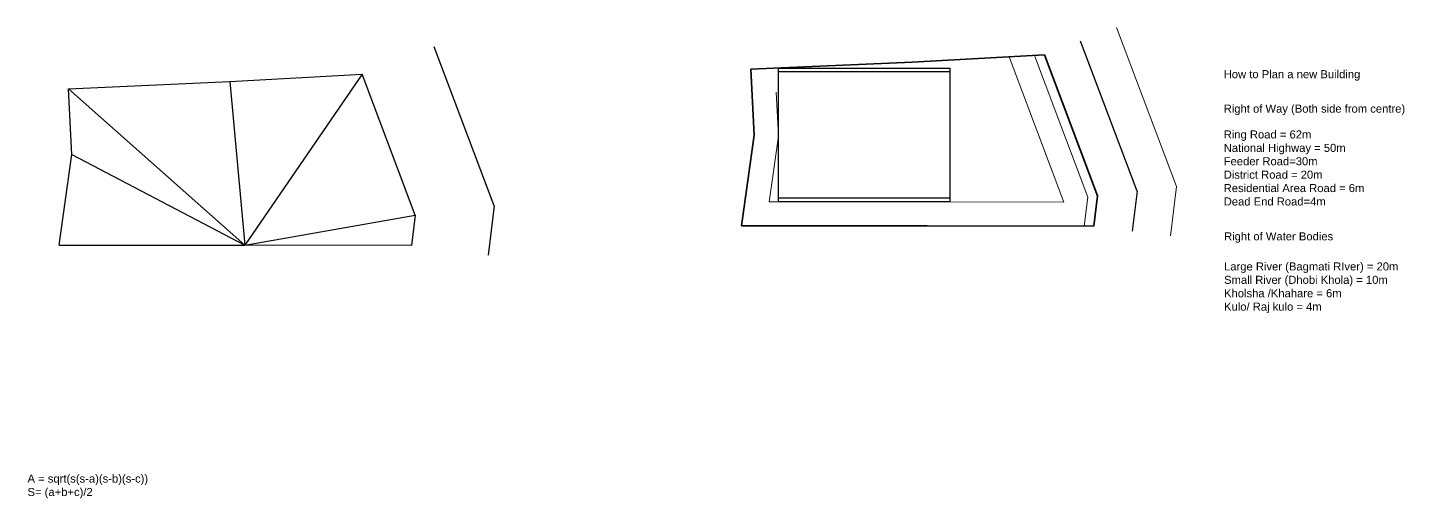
# Model space of a CAD drawing. Header units: feet. Extents: x 28652 to 66086, y -6769 to -640.
# Drawn here: x 34573 to 38001, y -2246 to -1075 of the extents above; entities that cross this region are included whole.
import ezdxf

# ---------------------------------------------------------------- set-up
doc = ezdxf.new("R2010")
doc.units = ezdxf.units.FT
doc.header["$LTSCALE"] = 50
doc.header["$MEASUREMENT"] = 0
doc.linetypes.add('CENTER', pattern=[2, 1.25, -0.25, 0.25, -0.25])
doc.linetypes.add('DASHED', pattern=[0.75, 0.5, -0.25])
for name, color, linetype, lineweight in [('Boundary', 6, 'Continuous', 35), ('Right of Way', 3, 'DASHED', 9), ('Road', 3, 'Continuous', 5), ('Setback', 2, 'DASHED', 5)]:
    doc.layers.add(name, color=color, linetype=linetype, lineweight=lineweight)
doc.layers.add('CL', color=253, linetype='CENTER')
doc.styles.get("Standard").update_dxf_attribs({"font": 'arial.ttf'})

msp = doc.modelspace()

# ---------------------------------------------------------------- linework, layer by layer
for p, q in [((35734.85, -1518.89), (35585.54, -1123.52)), ((35076.42, -1209.5), (35405.92, -1191.35)), ((35405.92, -1191.35), (35113.91, -1616.77)), ((35538.41, -1542.17), (35405.92, -1191.35)), ((36442.71, -1175.88), (36868.95, -1175.88)), ((36442.71, -1508.94), (36442.71, -1175.88)), ((36442.71, -1184.88), (36868.95, -1184.88)), ((36868.95, -1175.88), (36868.95, -1508.94)), ((34674.81, -1227.21), (35076.42, -1209.5)), ((34683.55, -1390.98), (34674.81, -1227.21)), ((34674.81, -1227.21), (35113.91, -1616.77)), ((35076.42, -1209.5), (35113.91, -1616.77)), ((34651.91, -1616.77), (34683.55, -1390.98)), ((34683.55, -1390.98), (35113.91, -1616.77)), ((36868.95, -1499.94), (36442.71, -1499.94)), ((35113.91, -1616.77), (35538.41, -1542.17)), ((35538.41, -1542.17), (35528.91, -1617.57)), ((35734.85, -1518.89), (35719.41, -1641.55)), ((36868.95, -1508.94), (36442.71, -1508.94)), ((34651.91, -1616.77), (35113.91, -1616.77)), ((35528.91, -1617.57), (35113.91, -1616.77))]:
    msp.add_line(p, q)
msp.add_lwpolyline([(36442.71, -1175.88), (36868.95, -1175.88), (36868.95, -1508.94), (36442.71, -1508.94)], close=True)
at = {"layer": 'Boundary'}
for p, q in [((36373.75, -1178.92), (36775.36, -1161.21)), ((36775.36, -1161.21), (37104.86, -1143.06)), ((37237.35, -1493.87), (37104.86, -1143.06)), ((36382.49, -1342.69), (36373.75, -1178.92)), ((36350.85, -1568.48), (36382.49, -1342.69)), ((37237.35, -1493.87), (37227.85, -1569.28)), ((36350.85, -1568.48), (36812.85, -1568.48)), ((37227.85, -1569.28), (36812.85, -1568.48))]:
    msp.add_line(p, q, dxfattribs=at)
at = {"layer": 'CL', "ltscale": 25}
for q in [(37194.67, -1109.14), (37323.1, -1581.27)]:
    msp.add_line((37335.57, -1482.24), q, dxfattribs=at)
at = {"layer": 'Right of Way', "ltscale": 25}
for q in [(37079.73, -1144.44), (37203.67, -1569.23)]:
    msp.add_line((37212.79, -1496.78), q, dxfattribs=at)
at = {"layer": 'Road'}
for q in [(37284.48, -1075.22), (37418.35, -1593.26)]:
    msp.add_line((37433.79, -1470.6), q, dxfattribs=at)
at = {"layer": 'Setback', "ltscale": 25}
for p, q in [((37153.32, -1509.14), (37016.9, -1147.9)), ((36442.71, -1345.28), (36436.89, -1236.2)), ((36419.85, -1508.48), (36442.71, -1345.28)), ((36419.85, -1508.48), (36812.85, -1508.48)), ((37153.32, -1509.14), (36812.97, -1508.48))]:
    msp.add_line(p, q, dxfattribs=at)

# ---------------------------------------------------------------- texts
at = {"char_height": 20, "attachment_point": 1}
for s, insert in [('How to Plan a new Building', (37551.19, -1181.16)), ('Right of Way (Both side from centre)', (37551.19, -1266.88)), ('Ring Road = 62m\\PNational Highway = 50m\\PFeeder Road=30m\\PDistrict Road = 20m\\PResidential Area Road = 6m\\PDead End Road=4m', (37551.19, -1331.09)), ('Right of Water Bodies', (37552.09, -1584.48)), ('Large River (Bagmati RIver) = 20m\\PSmall River (Dhobi Khola) = 10m\\PKholsha /Khahare = 6m\\PKulo/ Raj kulo = 4m', (37552.09, -1659.34)), ('A = sqrt(s(s-a)(s-b)(s-c))\\PS= (a+b+c)/2', (34572.8, -2187.07))]:
    msp.add_mtext_dynamic_manual_height_columns(s, width=649.0631, gutter_width=100, heights=[0], dxfattribs=dict(at, insert=insert))

doc.saveas('drawing.dxf')
